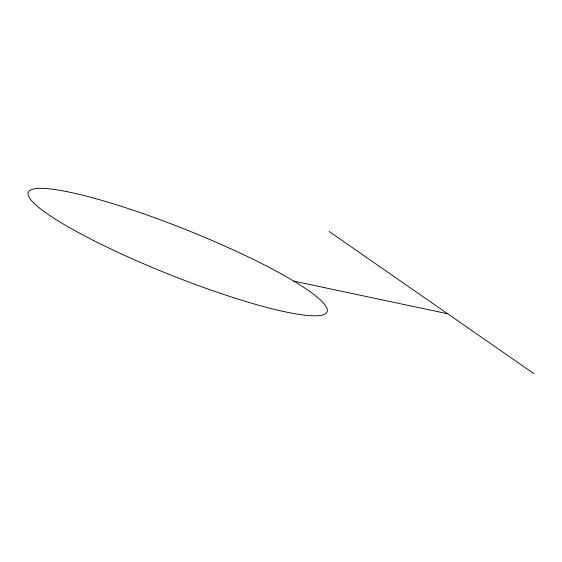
<?xml version="1.0" encoding="UTF-8"?>
<svg xmlns="http://www.w3.org/2000/svg" width="562" height="562" viewBox="0 0 562 562"><rect width="100%" height="100%" fill="white"/><g stroke="black" fill="none" stroke-linecap="round" stroke-linejoin="round"><path stroke-width="0.84" d="M293.582 281.084L447.626 313.751M329.192 231.516L533.9 373.653M93.383 240.417A160.887 23.871 21.8 0 0 326.908 312.254A160.887 23.871 21.8 0 0 112.822 203.662A160.887 23.871 21.8 0 0 93.383 240.417"/></g></svg>
